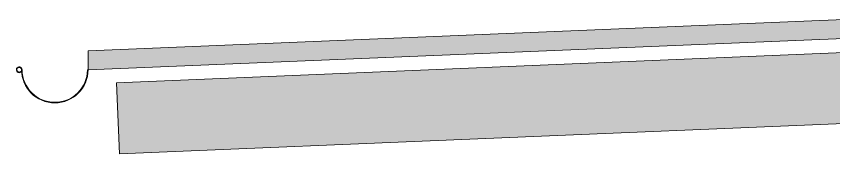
# Model space of a CAD drawing. Header units: inches. Extents: x 20426 to 36845, y -248 to 750.
# Drawn here: x 23896.5 to 23982.6, y 142.9 to 157.4 of the extents above; entities that cross this region are included whole.
import ezdxf

# ---------------------------------------------------------------- set-up
doc = ezdxf.new("R2010")
doc.units = ezdxf.units.IN
doc.header["$MEASUREMENT"] = 0
for name, color, linetype, lineweight in [('A-ROOF', 132, 'Continuous', 13), ('A-ROOF-OTLN', 132, 'Continuous', 9), ('S-BEAM', 12, 'Continuous', 9)]:
    doc.layers.add(name, color=color, linetype=linetype, lineweight=lineweight)

# ---------------------------------------------------------------- blocks, each defined once
blk = doc.blocks.new('Dimension Lumber - 5_5 x 7_5 Glulam-1165141-Elevation - South')
at = {"layer": 'S-BEAM'}
blk.add_hatch(color=256, dxfattribs=at).paths.add_polyline_path([(21974.207, 142.857), (22058.515, 146.37), (22058.515, 153.876), (21973.895, 150.35)], flags=0)
for p, q in [((21973.895, 150.35), (22058.515, 153.876)), ((21974.207, 142.857), (21973.895, 150.35)), ((22058.515, 146.37), (21974.207, 142.857))]:
    blk.add_line(p, q, dxfattribs=at)

msp = doc.modelspace()

# ---------------------------------------------------------------- hatches: boundary and pattern name
at = {"layer": 'A-ROOF', "lineweight": 5}
msp.add_hatch(color=256, dxfattribs=at).paths.add_polyline_path([(23904.0603, 151.72656), (23991.0603, 155.35156), (23991.0603, 157.35329), (23904.0603, 153.72829)], flags=0)
at = {"layer": 'A-ROOF-OTLN', "lineweight": 5}
msp.add_hatch(color=256, dxfattribs=at).paths.add_polyline_path([(23900.5603, 148.22656), (23901.46617, 148.34582), (23902.3103, 148.69547), (23903.03517, 149.25169), (23903.59139, 149.97656), (23903.94104, 150.82069), (23904.0603, 151.72656), (23903.9978, 151.72656), (23903.88067, 150.83687), (23903.53726, 150.00781), (23902.99098, 149.29588), (23902.27905, 148.7496), (23901.44999, 148.40619), (23900.5603, 148.28906), (23899.67061, 148.40619), (23898.84155, 148.7496), (23898.12962, 149.29588), (23897.58334, 150.00781), (23897.23993, 150.83687), (23897.1228, 151.72656), (23897.0603, 151.72656), (23897.17956, 150.82069), (23897.52921, 149.97656), (23898.08543, 149.25169), (23898.8103, 148.69547), (23899.65443, 148.34582)], flags=0)

# ---------------------------------------------------------------- linework, layer by layer
at = {"layer": 'A-ROOF'}
for p, q in [((23904.0603, 153.72829), (23991.6853, 157.37934)), ((23991.6853, 155.3776), (23904.0603, 151.72656)), ((23904.0603, 151.72656), (23904.0603, 153.72829))]:
    msp.add_line(p, q, dxfattribs=at)
at = {"layer": 'A-ROOF-OTLN'}
for p, q in [((23897.00456, 151.48498), (23896.95993, 151.52961)), ((23904.0603, 151.72656), (23903.9978, 151.72656))]:
    msp.add_line(p, q, dxfattribs=at)
for centre, radius, start, end in [((23896.81689, 151.72656), 0.3059, 0, 307.8409908), ((23896.81689, 151.72656), 0.2434, 0, 305.9890329), ((23900.5603, 151.72656), 3.5, 180, 0), ((23900.5603, 151.72656), 3.4375, 180, 0)]:
    msp.add_arc(centre, radius, start, end, dxfattribs=at)

# ---------------------------------------------------------------- block references
at = {"layer": 'S-BEAM'}
msp.add_blockref('Dimension Lumber - 5_5 x 7_5 Glulam-1165141-Elevation - South', (1933.17007, 0), dxfattribs=at)

doc.saveas('drawing.dxf')
